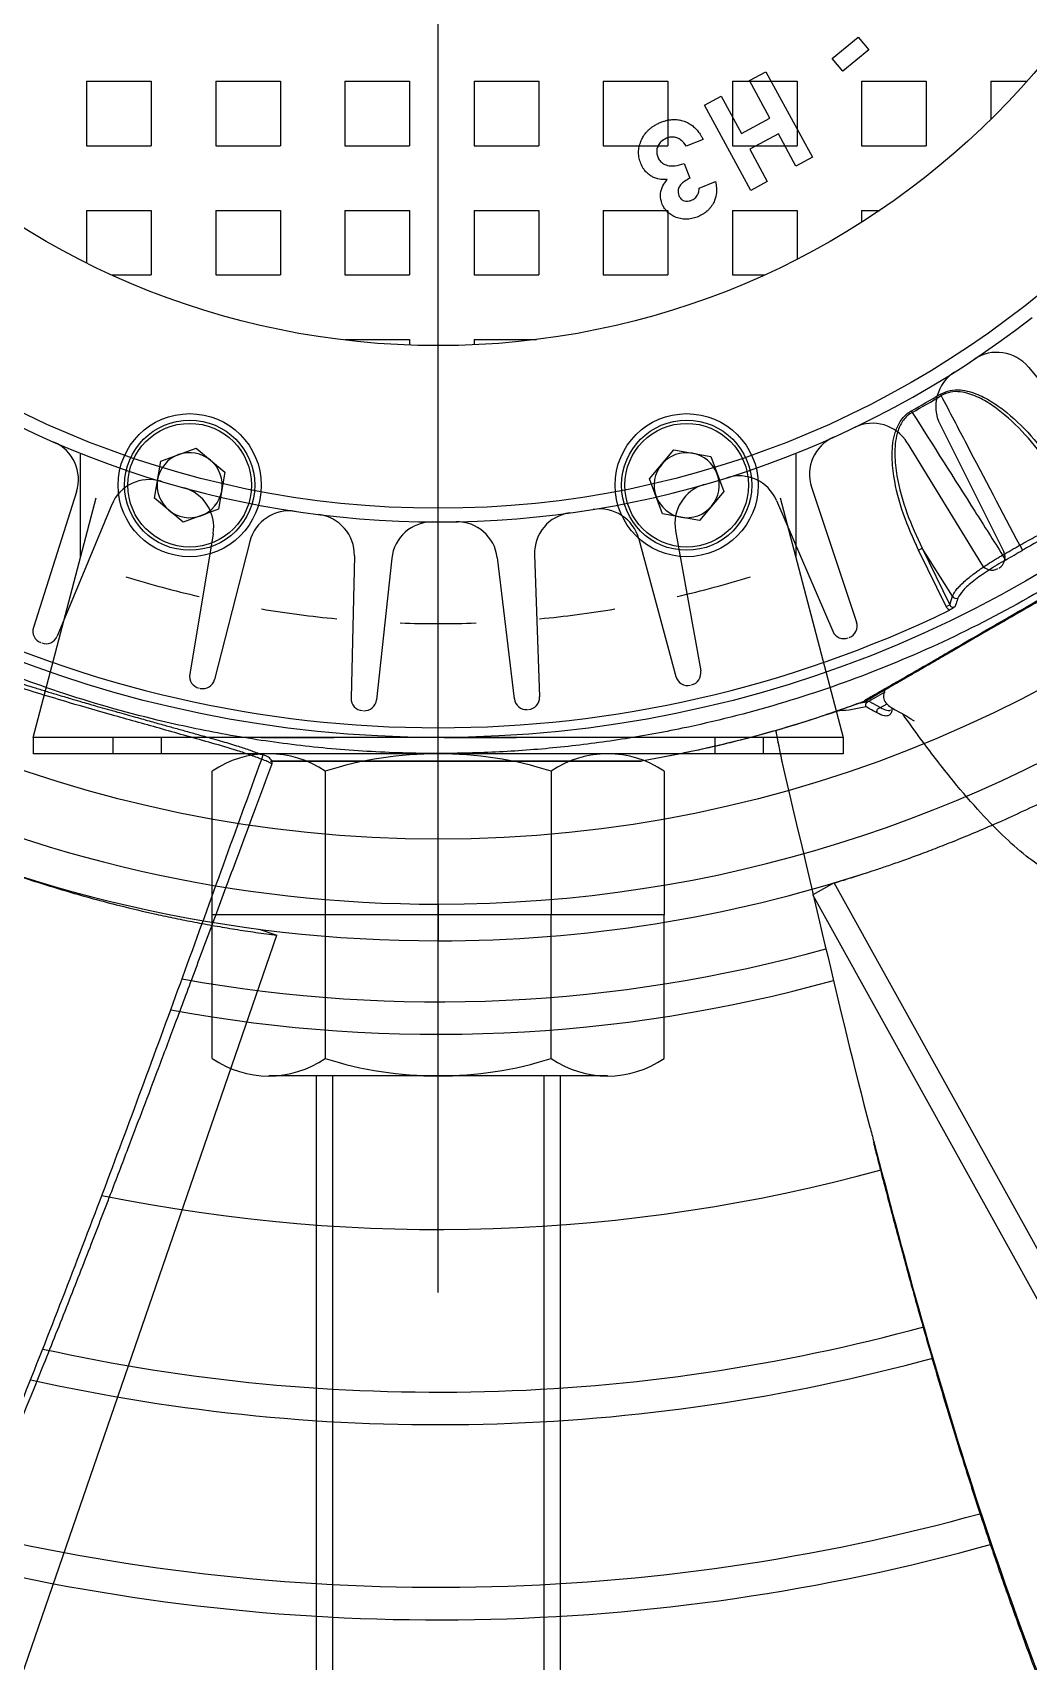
# Model space of a CAD drawing. Header units: millimetres. Extents: x 89450 to 753248, y -530175 to 1209785.
# Drawn here: x 97491.4 to 97613.8, y -99045 to -98844.7 of the extents above; entities that cross this region are included whole.
import ezdxf

# ---------------------------------------------------------------- set-up
doc = ezdxf.new("R2010")
doc.units = ezdxf.units.MM
doc.header["$LTSCALE"] = 150
doc.linetypes.add('C_SOLID_M', pattern=[0])
doc.linetypes.add('CENTER', pattern=[50.8, 31.75, -6.35, 6.35, -6.35])
doc.layers.add('------00 Load Bank', color=3, linetype='Continuous')

# ---------------------------------------------------------------- blocks, each defined once
blk = doc.blocks.new('A$C02650c35')
h = blk.add_hatch()
h.set_pattern_fill('SQUARE', color=0, scale=2.5, style=0)
h.set_pattern_definition([(0, (-1352.2724, -53.854), (0, 7.9375), [7.9375, -7.9375]), (90, (-1352.2724, -53.854), (-7.9375, 5e-16), [7.9375, -7.9375])])
h.paths.add_polyline_path([(510, 542.5), (510, 555), (522.5, 555), (522.5, 639.32, 0.414214), (425.68, 542.5)])
h.paths.add_polyline_path([(619.32, 542.5, 0.414214), (522.5, 639.32), (522.5, 555), (535, 555), (535, 542.5)])
h.paths.add_polyline_path([(535, 530), (522.5, 530), (522.5, 445.68, 0.414214), (619.32, 542.5), (535, 542.5)])
h.paths.add_polyline_path([(510, 530), (510, 542.5), (425.68, 542.5, 0.414214), (522.5, 445.68), (522.5, 530)])
at = {"color": 0, "linetype": 'Continuous', "lineweight": 25}
for p, q in [((888.03, 703.5), (685.38, 591.17)), ((889.48, 700.88), (686.84, 588.55)), ((663.09, 594.8), (644.45, 627.07)), ((643.87, 613.97), (644.47, 614.32)), ((645.07, 611.87), (645.68, 612.22)), ((650.13, 605.72), (644.24, 601.98)), ((644.24, 601.98), (651.19, 605.37)), ((651.4, 604.93), (644.45, 601.54)), ((651.19, 605.37), (650.13, 605.72)), ((651.4, 604.93), (651.19, 605.37)), ((625.28, 604.22), (625.46, 604.33)), ((644.45, 601.54), (644.24, 601.98)), ((627.34, 600.65), (627.53, 600.76)), ((663.03, 595.43), (661.87, 597.45)), ((663.03, 595.43), (663.82, 596.87)), ((663.82, 596.87), (663.36, 597.67)), ((664.18, 597.96), (664.1, 598.09)), ((581.38, 594.11), (582.96, 595.41)), ((582.96, 595.41), (585.57, 592.24)), ((663.07, 595.36), (663.03, 595.43)), ((663.29, 594.22), (663.08, 595.36)), ((583.99, 590.94), (581.38, 594.11)), ((585.57, 592.24), (583.99, 590.94)), ((685.38, 591.17), (686.84, 588.55)), ((585.63, 582.79), (596.13, 588.49)), ((596.13, 588.49), (597.23, 586.47)), ((597.23, 586.47), (593.27, 584.32)), ((591.33, 583.27), (586.73, 580.77)), ((593.24, 579.76), (591.33, 583.27)), ((593.27, 584.32), (595.17, 580.8)), ((595.17, 580.8), (599.13, 582.95)), ((599.13, 582.95), (600.23, 580.94)), ((670.46, 584.74), (670.68, 584.78)), ((586.73, 580.77), (585.63, 582.79)), ((600.23, 580.94), (589.73, 575.24)), ((588.64, 577.26), (593.24, 579.76)), ((589.73, 575.24), (588.64, 577.26)), ((632.93, 576), (637.27, 577.59)), ((637.27, 577.59), (640.82, 574.63)), ((593.99, 575.06), (594.81, 572.98)), ((599.95, 574.56), (599.15, 576.58)), ((632.14, 571.45), (632.93, 576)), ((596.93, 572.73), (598.73, 573.44)), ((640.82, 574.63), (640.02, 570.08)), ((635.69, 568.49), (632.14, 571.45)), ((640.02, 570.08), (635.69, 568.49)), ((670.4, 521.91), (670.4, 567.5)), ((670.4, 567.5), (670.4, 521.93)), ((692.5, 542.5), (688, 542.5)), ((688, 542.5), (692.5, 542.5)), ((669.59, 520.89), (669.6, 520.8)), ((691.07, 520.52), (691.82, 522.69)), ((910.7, 447.32), (691.82, 522.69)), ((631.93, 512.75), (634.89, 516.3)), ((634.89, 516.3), (639.44, 515.5)), ((639.44, 515.5), (641.03, 511.17)), ((633.52, 508.42), (631.93, 512.75)), ((641.03, 511.17), (638.07, 507.62)), ((638.07, 507.62), (633.52, 508.42))]:
    blk.add_line(p, q, dxfattribs=at)
at = {"color": 0}
for p, q in [((621.95, 615.04), (635.43, 626.2)), ((629.02, 604.18), (644.68, 612.01)), ((631.26, 600.15), (646.2, 609.28)), ((636.72, 588.39), (653.33, 593.91)), ((638.02, 584.55), (667.5, 592.27)), ((638.36, 584.08), (654.44, 591)), ((667.5, 592.27), (667.5, 492.73)), ((667.5, 587.1), (667.5, 497.9)), ((645.47, 586.5), (632.67, 586.5)), ((669.5, 582.5), (667.5, 582.5)), ((667.5, 576.5), (669.5, 576.5)), ((642.09, 571.67), (659.32, 574.77)), ((643.1, 567.17), (660, 571.72)), ((671.65, 570.28), (689.31, 570.28)), ((689.31, 570.28), (689.31, 514.72)), ((706.97, 570.28), (689.31, 570.28)), ((689.31, 570.28), (689.31, 514.72)), ((669.5, 563.33), (669.5, 521.67)), ((709.12, 563.33), (709.12, 521.67)), ((709.12, 557.5), (898.61, 557.5)), ((645.02, 554.35), (662.52, 554.97)), ((671.65, 556.39), (689.31, 556.39)), ((706.97, 556.39), (689.31, 556.39)), ((709.12, 555.5), (898.61, 555.5)), ((645.38, 549.76), (662.76, 551.86)), ((645.46, 536.8), (662.87, 534.92)), ((645.16, 532.2), (662.66, 531.8)), ((709.12, 529.5), (898.61, 529.5)), ((671.65, 528.61), (706.97, 528.61)), ((709.12, 527.5), (898.61, 527.5)), ((643.4, 519.36), (660.36, 515.02)), ((642.45, 514.85), (659.72, 511.96)), ((689.31, 514.72), (671.65, 514.72)), ((706.97, 514.72), (689.31, 514.72)), ((669.5, 508.5), (667.5, 508.5)), ((638.87, 502.39), (655.05, 495.68)), ((667.5, 502.5), (669.5, 502.5)), ((667.5, 492.73), (638.02, 500.45)), ((632.67, 498.5), (645.47, 498.5)), ((637.29, 498.06), (653.97, 492.75))]:
    blk.add_line(p, q, dxfattribs=at)
at = {"color": 0, "linetype": 'Continuous'}
for p, q in [((667.5, 592.27), (669.5, 592.27)), ((669.5, 592.27), (669.5, 492.73)), ((667.5, 492.73), (669.5, 492.73))]:
    blk.add_line(p, q, dxfattribs=at)
at = {"color": 0, "linetype": 'C_SOLID_M'}
blk.add_line((667.5, 580.51), (667.5, 501.51), dxfattribs=at)
at = {"color": 0, "linetype": 'ByBlock'}
for p, q in [((667.5, 543.24), (667.5, 552.07)), ((667.5, 520.74), (667.5, 529.71))]:
    blk.add_line(p, q, dxfattribs=at)
at = {"color": 0, "linetype": 'CENTER', "ltscale": 5}
blk.add_line((735.74, 542.5), (399.5, 542.5), dxfattribs=at)
at = {"color": 0}
for radius in [441, 403, 399.8, 157.5, 116.82, 96.82]:
    blk.add_circle((522.5, 542.5), radius, dxfattribs=at)
at = {"color": 0, "linetype": 'CENTER'}
blk.add_circle((522.5, 542.5), 420, dxfattribs=at)
blk.add_circle((522.5, 542.5), 420, dxfattribs=at)
at = {"color": 0, "linetype": 'Continuous', "lineweight": 25}
for centre, radius in [((522.5, 542.5), 145), ((636.48, 573.04), 8.8), ((636.48, 573.04), 8), ((636.48, 573.04), 7.6), ((636.48, 511.96), 8.8), ((636.48, 511.96), 8), ((636.48, 511.96), 7.6)]:
    blk.add_circle(centre, radius, dxfattribs=at)
for centre, radius, start, end in [((522.5, 542.5), 165.5, 0.0003, 205.5882), ((522.5, 542.5), 140.84, 29.5083, 30.4917), ((522.5, 542.5), 141.54, 29.5083, 30.4917), ((649.88, 606.18), 0.52, 299.6158, 22.9316), ((522.5, 542.5), 143.8, 334.0829, 25.9171), ((522.5, 542.5), 119.89, 29.0166, 30.9834), ((522.5, 542.5), 120.1, 29.0166, 30.9834), ((522.5, 542.5), 170, 0.0003, 18.0429), ((636.48, 573.04), 4, 50.1169, 110.1169), ((636.48, 573.04), 4, 110.1169, 170.1169), ((636.48, 573.04), 4, 350.1169, 50.1169), ((636.48, 573.04), 4, 170.1169, 230.1169), ((636.48, 573.04), 4, 290.1169, 350.1169), ((636.48, 573.04), 4, 230.1169, 290.1169), ((522.5, 542.5), 165.5, 334.4118, 0), ((522.5, 542.5), 170, 334.2068, 0), ((636.48, 511.96), 4, 80.1169, 140.1169), ((636.48, 511.96), 4, 20.1169, 80.1169), ((636.48, 511.96), 4, 140.1169, 200.1169), ((636.48, 511.96), 4, 320.1169, 20.1169), ((636.48, 511.96), 4, 200.1169, 260.1169), ((636.48, 511.96), 4, 260.1169, 320.1169)]:
    blk.add_arc(centre, radius, start, end, dxfattribs=at)
at = {"color": 0}
for centre, radius, start, end in [((522.5, 542.5), 118.5, 321.9766, 38.0234), ((625.14, 611.19), 5, 129.6155, 213.7921), ((645.36, 610.67), 1.5, 29.0243, 116.5642), ((645.42, 610.56), 1.5, 301.4337, 28.9736), ((522.5, 542.5), 249.5, 346.6173, 15.513), ((522.5, 542.5), 253.5, 346.465, 15.5604), ((626.79, 608.65), 5, 212.3876, 296.5642), ((522.5, 542.5), 229.5, 347.3942, 15.3579), ((522.5, 542.5), 225.5, 347.5546, 15.3445), ((633.87, 595.88), 5, 121.4337, 205.6103), ((522.5, 542.5), 205.5, 348.3996, 15.3621), ((653.81, 592.49), 1.5, 20.8424, 108.3824), ((653.85, 592.37), 1.5, 293.2519, 20.7918), ((635.14, 593.14), 5, 204.2058, 288.3824), ((522.5, 542.5), 181.5, 349.5657, 15.523), ((522.5, 542.5), 177.5, 349.7845, 15.5733), ((640.33, 579.49), 5, 113.2519, 197.4284), ((522.5, 542.5), 131, 12.963, 17.0374), ((641.2, 576.59), 5, 196.024, 280.2006), ((659.58, 573.29), 1.5, 12.6606, 100.2006), ((659.61, 573.17), 1.5, 285.07, 12.61), ((681.8, 563.33), 12.3, 145.6158, 214.3842), ((696.83, 563.33), 12.3, 325.6158, 34.3842), ((644.4, 562.34), 5, 105.07, 189.2466), ((522.5, 542.5), 131, 5.4629, 9.5373), ((644.84, 559.35), 5, 187.8422, 272.0188), ((662.57, 553.47), 1.5, 4.4788, 92.0188), ((715.46, 542.5), 45.96, 162.412, 197.588), ((663.16, 542.5), 45.96, 342.412, 17.588), ((662.58, 553.35), 1.5, 276.8882, 4.4282), ((645.98, 544.8), 5, 96.8882, 181.0648), ((522.5, 542.5), 131, 357.9628, 2.0373), ((646, 541.77), 5, 179.6604, 263.8369), ((662.71, 533.43), 1.5, 356.297, 83.8369), ((662.7, 533.3), 1.5, 268.7064, 356.2464), ((645.05, 527.2), 5, 88.7064, 172.883), ((522.5, 542.5), 131, 350.4627, 354.5371), ((681.8, 521.67), 12.3, 145.6158, 214.3842), ((696.83, 521.67), 12.3, 325.6158, 34.3842), ((644.64, 524.2), 5, 171.4785, 255.6551), ((641.62, 509.91), 5, 80.5246, 164.7012), ((659.99, 513.56), 1.5, 348.1152, 75.6551), ((522.5, 542.5), 131, 342.9627, 347.037), ((659.96, 513.44), 1.5, 260.5246, 348.0645), ((640.79, 507), 5, 163.2967, 247.4733), ((635.77, 493.29), 5, 72.3428, 156.5194), ((654.47, 494.29), 1.5, 339.9334, 67.4733), ((654.43, 494.18), 1.5, 252.3428, 339.8827)]:
    blk.add_arc(centre, radius, start, end, dxfattribs=at)
at = {"color": 0, "linetype": 'Continuous', "lineweight": 25}
for points, knots in [([(375.53, 542.5), (375.57, 539.99), (375.64, 534.97), (376.24, 527.44), (377.21, 519.94), (378.7, 511.75), (380.85, 502.91), (383.83, 493.49), (387.45, 484.25), (391.7, 475.24), (396.94, 465.85), (403.29, 456.25), (410.93, 446.56), (419.44, 437.47), (428.68, 429.14), (438.58, 421.64), (448.99, 415.04), (460.04, 409.27), (471.5, 404.47), (483.3, 400.68), (495.31, 397.89), (507.63, 396.11), (520.05, 395.38), (532.47, 395.7), (544.72, 397.05), (556.95, 399.44), (568.89, 402.86), (580.48, 407.27), (591.61, 412.59), (602.35, 418.9), (612.51, 426.09), (621.98, 434.08), (630.71, 442.79), (638.75, 452.29), (645.96, 462.44), (652.27, 473.13), (657.62, 484.24), (662.07, 495.88), (665.17, 506.67), (667.23, 516.46), (668.52, 525.06), (669.3, 533.76), (669.54, 542.09), (669.34, 550.03), (668.76, 557.56), (667.79, 565.06), (666.16, 574.05), (663.54, 584.43), (659.53, 596.1), (654.52, 607.49), (648.55, 618.41), (641.7, 628.77), (634.06, 638.45), (625.54, 647.54), (616.32, 655.86), (606.44, 663.35), (596.02, 669.96), (584.98, 675.73), (573.51, 680.52), (561.69, 684.33), (549.67, 687.11), (537.34, 688.9), (524.95, 689.62), (512.53, 689.3), (500.28, 687.95), (488.05, 685.56), (476.11, 682.14), (464.5, 677.73), (453.38, 672.4), (442.64, 666.09), (432.49, 658.91), (423.02, 650.92), (414.29, 642.21), (406.25, 632.71), (399.04, 622.55), (392.74, 611.88), (387.39, 600.77), (382.94, 589.14), (379.83, 578.33), (377.77, 568.54), (376.49, 559.94), (375.68, 551.24), (375.58, 545.42), (375.53, 542.5)], [0, 0, 0, 0, 0.008148, 0.016329, 0.024509, 0.032722, 0.04336, 0.054073, 0.064787, 0.075604, 0.086421, 0.0997, 0.112979, 0.126448, 0.140113, 0.153362, 0.166751, 0.18014, 0.193805, 0.207084, 0.220364, 0.233832, 0.247498, 0.260747, 0.274136, 0.287525, 0.30119, 0.314439, 0.327781, 0.341217, 0.354882, 0.368162, 0.381441, 0.39491, 0.408575, 0.421824, 0.435213, 0.448602, 0.462267, 0.471652, 0.481085, 0.490519, 0.500003, 0.508151, 0.516332, 0.524512, 0.532725, 0.546005, 0.559284, 0.572753, 0.586418, 0.599667, 0.613056, 0.626445, 0.64011, 0.653359, 0.666701, 0.680137, 0.693803, 0.707051, 0.720441, 0.73383, 0.747495, 0.760744, 0.774133, 0.787522, 0.801187, 0.814436, 0.827825, 0.841214, 0.85488, 0.868159, 0.881438, 0.894907, 0.908572, 0.921851, 0.93513, 0.948599, 0.962264, 0.971649, 0.981082, 0.990516, 1, 1, 1, 1]), ([(717.2, 596.04), (724.02, 597.82), (738.21, 601.54), (759.51, 607.96), (781, 615.39), (801.55, 623.78), (821.26, 632.86), (840.25, 642.38), (859.05, 652.33), (877.44, 662.36), (889.63, 669.02), (895.58, 672.26)], [0, 0, 0, 0, 0.1081379, 0.2251135, 0.3413954, 0.4570616, 0.5657729, 0.6743483, 0.7829008, 0.8914823, 0.994843, 0.994843, 0.994843, 0.994843]), ([(717.27, 595.99), (717.94, 596.16), (720.64, 596.84), (725.33, 598.07), (731.42, 599.7), (737.61, 601.41), (743.56, 603.11), (749.22, 604.78), (754.33, 606.34), (759.02, 607.82), (763, 609.11), (766.29, 610.21), (769.35, 611.25), (772.68, 612.4), (776.68, 613.83), (783.44, 616.31), (792.57, 619.89), (803.65, 624.59), (814.19, 629.34), (824.03, 634.02), (831.6, 637.77), (837.45, 640.72), (842.14, 643.13), (847.68, 646), (854.07, 649.37), (861.28, 653.23), (869.29, 657.55), (878.1, 662.34), (886.99, 667.19), (892.96, 670.43), (895.7, 671.92)], [0, 0, 0, 0, 0.0105993, 0.042715, 0.074456, 0.1073437, 0.1413731, 0.1694151, 0.1979263, 0.223438, 0.2448649, 0.2622189, 0.2766961, 0.2944954, 0.3162608, 0.341978, 0.4051023, 0.466824, 0.5267457, 0.5825963, 0.6340774, 0.6563171, 0.6830925, 0.7149493, 0.751887, 0.7939052, 0.84012, 0.8912343, 0.9472267, 0.994836, 0.994836, 0.994836, 0.994836]), ([(648.98, 620.56), (650.94, 621.65), (654.6, 623.69), (659.94, 626.02), (664.69, 627.71), (668.96, 628.88), (672.74, 629.63), (676.02, 630.02), (678.75, 630.08), (680.9, 629.87), (682.43, 629.28), (683.7, 628.17), (684.94, 626.73), (685.75, 624.68), (685.86, 622.42), (685.26, 619.99), (683.99, 617.39), (682.06, 614.64), (679.46, 611.73), (676.2, 608.61), (672.22, 605.25), (668.28, 602.21), (665.62, 600.32), (664.6, 599.6)], [0, 0, 0, 0, 0.080739, 0.151235, 0.213353, 0.268442, 0.318269, 0.361669, 0.398556, 0.428698, 0.452315, 0.472715, 0.51153, 0.548468, 0.58504, 0.622842, 0.663507, 0.708451, 0.759052, 0.815438, 0.879842, 0.953818, 1, 1, 1, 1]), ([(685.38, 591.17), (685.38, 591.19), (685.37, 591.21), (685.32, 591.39), (685.23, 591.68), (685.11, 592.08), (684.93, 592.66), (684.68, 593.46), (684.34, 594.53), (683.93, 595.8), (683.44, 597.26), (682.87, 598.92), (682.21, 600.76), (681.46, 602.78), (680.6, 605.01), (679.61, 607.45), (678.49, 610.11), (677.23, 612.95), (675.94, 615.71), (674.65, 618.35), (673.38, 620.83), (672.23, 623.03), (671.45, 624.43), (671.16, 624.94)], [0, 0, 0, 0, 0.039863, 0.079734, 0.119605, 0.159539, 0.199473, 0.252709, 0.305962, 0.359217, 0.412452, 0.465686, 0.518937, 0.572189, 0.625422, 0.681079, 0.736756, 0.792433, 0.848089, 0.890491, 0.932892, 0.975374, 1, 1, 1, 1]), ([(643.87, 613.97), (643.48, 614.65), (642.64, 616.15), (641.66, 618.35), (641.02, 620.29), (641.05, 621.05), (641.07, 621.42)], [0, 0, 0, 0, 0.219007, 0.477847, 0.739016, 1, 1, 1, 1]), ([(641.75, 621.29), (641.74, 620.94), (641.73, 620.24), (642.36, 618.43), (643.3, 616.37), (644.1, 614.97), (644.47, 614.32)], [0, 0, 0, 0, 0.26088, 0.522101, 0.781009, 1, 1, 1, 1]), ([(625.28, 604.22), (625.1, 604.61), (624.74, 605.39), (624.72, 607.01), (625.24, 608.82), (626.27, 610.71), (628.05, 613.1), (630.77, 615.85), (633.33, 617.68), (634.61, 618.59)], [0, 0, 0, 0, 0.069548, 0.138757, 0.259148, 0.373287, 0.487735, 0.74354, 1, 1, 1, 1]), ([(634.88, 618.19), (633.61, 617.3), (631.07, 615.51), (628.36, 612.84), (626.57, 610.53), (625.52, 608.72), (624.97, 606.99), (624.95, 605.44), (625.29, 604.7), (625.46, 604.33)], [0, 0, 0, 0, 0.259237, 0.517851, 0.632444, 0.746728, 0.865547, 0.932898, 1, 1, 1, 1]), ([(662.93, 594.9), (662.94, 594.9), (662.94, 594.89), (662.55, 595.58), (661.82, 596.85), (660.75, 598.71), (659.41, 601.05), (658.07, 603.36), (656.62, 605.87), (655.03, 608.6), (652.86, 612.36), (651.28, 615.08), (650.43, 616.56)], [0, 0, 0, 0, 0.070293, 0.175767, 0.284303, 0.389371, 0.497457, 0.602995, 0.655623, 0.761087, 0.86961, 1, 1, 1, 1]), ([(650.64, 616.49), (650.65, 616.48), (650.86, 616.12), (651.27, 615.4), (651.88, 614.34), (652.5, 613.28), (653.25, 611.99), (654.12, 610.47), (655.11, 608.75), (656.09, 607.07), (657.02, 605.45), (657.9, 603.93), (658.72, 602.51), (659.48, 601.19), (660.18, 599.98), (660.82, 598.87), (661.39, 597.88), (661.89, 597.02), (662.3, 596.3), (662.63, 595.73), (662.88, 595.3), (663.04, 595.02), (663.11, 594.9), (663.09, 594.93), (663.03, 595.04), (662.94, 595.2), (662.81, 595.41), (662.65, 595.69), (662.52, 595.92), (662.45, 596.03)], [0, 0, 0, 0, 0.00057, 0.026589, 0.052668, 0.078936, 0.105271, 0.149109, 0.193251, 0.238348, 0.283774, 0.327649, 0.371526, 0.415722, 0.459397, 0.503376, 0.54831, 0.593575, 0.637402, 0.681544, 0.726653, 0.772095, 0.815934, 0.86008, 0.887906, 0.915811, 0.943954, 0.972176, 1, 1, 1, 1]), ([(643.87, 613.97), (639.75, 611.81), (633.61, 608.6), (627.48, 605.38), (625.46, 604.33)], [0, 0, 0, 0, 0.671221, 1, 1, 1, 1]), ([(627.53, 600.76), (631.58, 603.32), (637.43, 607.03), (643.28, 610.74), (645.07, 611.87)], [0, 0, 0, 0, 0.693115, 1, 1, 1, 1]), ([(650.13, 605.72), (650.02, 605.77), (649.83, 605.84), (649.48, 606.07), (649.17, 606.31), (648.78, 606.68), (648.36, 607.12), (647.91, 607.64), (647.46, 608.21), (647.09, 608.71), (646.71, 609.25), (646.45, 609.64), (646.07, 610.21), (645.7, 610.81), (645.33, 611.43), (645.16, 611.73), (645.07, 611.87)], [0, 0, 0, 0, 0.094598, 0.158647, 0.256171, 0.302563, 0.411959, 0.507214, 0.55276, 0.659835, 0.706498, 0.753349, 0.798955, 0.906219, 0.953011, 1, 1, 1, 1]), ([(645.68, 612.22), (646.11, 611.5), (646.96, 610.06), (648.26, 608.24), (649.47, 606.87), (650.06, 606.54), (650.36, 606.38)], [0, 0, 0, 0, 0.246578, 0.492779, 0.743923, 1, 1, 1, 1]), ([(650.36, 606.38), (650.46, 606.34), (650.81, 606.22), (651.16, 606.1), (651.41, 606.02)], [0, 0, 0, 0, 0.290347, 1, 1, 1, 1]), ([(651.19, 605.37), (651.24, 605.39), (651.34, 605.45), (651.44, 605.59), (651.48, 605.75), (651.46, 605.9), (651.42, 605.98), (651.41, 606.02)], [0, 0, 0, 0, 0.221914, 0.435753, 0.641143, 0.848639, 1, 1, 1, 1]), ([(651.84, 605.35), (651.79, 605.27), (651.67, 605.09), (651.49, 604.99), (651.4, 604.93)], [0, 0, 0, 0, 0.462043, 1, 1, 1, 1]), ([(651.41, 606.02), (651.41, 606.02), (651.45, 605.96), (651.56, 605.83), (651.7, 605.61), (651.8, 605.43), (651.84, 605.35)], [0, 0, 0, 0, 0.005237, 0.322719, 0.719013, 1, 1, 1, 1]), ([(644.45, 601.54), (642.99, 600.88), (640.08, 599.56), (636.08, 598.52), (632.69, 598.21), (630.36, 598.46), (628.59, 599.22), (627.72, 600.01), (627.4, 600.55), (627.34, 600.65)], [0, 0, 0, 0, 0.261245, 0.521763, 0.668252, 0.815539, 0.897444, 0.980126, 1, 1, 1, 1]), ([(627.53, 600.76), (627.58, 600.66), (627.78, 600.33), (628.18, 599.89), (628.96, 599.32), (630.45, 598.72), (632.7, 598.54), (636.02, 598.92), (639.94, 599.99), (642.8, 601.32), (644.24, 601.98)], [0, 0, 0, 0, 0.019153, 0.062659, 0.099499, 0.179674, 0.325921, 0.472812, 0.736059, 1, 1, 1, 1]), ([(661.57, 597.43), (661.91, 597.33), (662.51, 597.14), (663.16, 597.42), (663.61, 597.89), (663.94, 598.41), (664.2, 598.87), (664.37, 599.18), (664.55, 599.51), (664.72, 599.82), (664.89, 600.11), (665.12, 600.47), (665.35, 600.83), (665.49, 601.01), (665.47, 601), (665.47, 600.99)], [0, 0, 0, 0, 0.262295, 0.455554, 0.590671, 0.681426, 0.714569, 0.742061, 0.766203, 0.789458, 0.813958, 0.840345, 0.898886, 0.968766, 1, 1, 1, 1]), ([(663.82, 598.23), (663.96, 598.24), (664.32, 598.27), (664.68, 598.08), (664.87, 597.76), (664.87, 597.22), (664.64, 596.76), (664.49, 596.46)], [0, 0, 0, 0, 0.111346, 0.289132, 0.468152, 0.646676, 1, 1, 1, 1]), ([(663.82, 596.87), (663.97, 597.15), (664.19, 597.56), (664.18, 597.86), (664.18, 597.96)], [0, 0, 0, 0, 0.67661, 1, 1, 1, 1]), ([(664.49, 596.46), (664.41, 596.44), (664.3, 596.42), (664.14, 596.44), (664.03, 596.48), (663.95, 596.56), (663.86, 596.69), (663.84, 596.8), (663.82, 596.87)], [0, 0, 0, 0, 0.260789, 0.385023, 0.499995, 0.615046, 0.739437, 1, 1, 1, 1]), ([(663.74, 595.09), (663.65, 595.07), (663.53, 595.04), (663.39, 595.07), (663.32, 595.09), (663.24, 595.14), (663.17, 595.21), (663.11, 595.29), (663.09, 595.34), (663.08, 595.36)], [0, 0, 0, 0, 0.339906, 0.441459, 0.499633, 0.619848, 0.742941, 0.870108, 1, 1, 1, 1]), ([(664.49, 596.46), (664.37, 596.23), (664.12, 595.77), (663.86, 595.32), (663.74, 595.09)], [0, 0, 0, 0, 0.499736, 1, 1, 1, 1]), ([(663.74, 595.09), (663.98, 593.96), (664.24, 592.71), (664.21, 591.65), (664.21, 591.55)], [0, 0, 0, 0, 0.9063, 1, 1, 1, 1]), ([(670.47, 584.74), (677.98, 586.5), (692.98, 590.03), (708.58, 593.72), (716.61, 595.88), (717.2, 596.04)], [0, 0, 0, 0, 0.481211, 0.9614406, 1, 1, 1, 1]), ([(663.09, 594.8), (663.87, 592.59), (665.45, 588.17), (667.42, 581.38), (669.12, 574.49), (669.97, 569.83), (670.4, 567.5)], [0, 0, 0, 0, 0.24861, 0.497769, 0.748603, 1, 1, 1, 1]), ([(666.61, 583.99), (667.01, 584.06), (667.78, 584.2), (669.12, 584.46), (670, 584.64), (670.46, 584.74)], [0, 0, 0, 0, 0.345184, 0.660587, 1, 1, 1, 1]), ([(666.61, 583.99), (666.66, 584), (667.23, 584.1), (668.55, 584.35), (669.83, 584.61), (670.47, 584.74)], [0, 0, 0, 0, 0.049764, 0.525006, 1, 1, 1, 1]), ([(670.48, 584.74), (670.47, 584.73), (670.47, 584.73), (670.47, 584.74), (670.46, 584.74)], [0, 0, 0, 0, 0.844265, 1, 1, 1, 1]), ([(591.84, 569.9), (591.79, 570.04), (591.69, 570.32), (591.58, 570.76), (591.52, 571.21), (591.5, 571.62), (591.54, 572.08), (591.63, 572.48), (591.76, 572.86), (591.93, 573.23), (592.14, 573.58), (592.39, 573.9), (592.6, 574.12), (592.82, 574.32), (593.06, 574.52), (593.28, 574.67), (593.53, 574.82), (593.76, 574.95), (593.94, 575.03), (593.99, 575.06)], [0, 0, 0, 0, 0.071474, 0.143331, 0.21716, 0.291914, 0.339691, 0.437006, 0.486598, 0.534364, 0.631405, 0.680819, 0.728899, 0.777222, 0.826302, 0.875642, 0.90664, 0.968833, 1, 1, 1, 1]), ([(599.15, 576.58), (599.4, 576.63), (599.85, 576.72), (600.64, 576.73), (601.15, 576.57), (601.46, 576.47)], [0, 0, 0, 0, 0.325477, 0.583288, 1, 1, 1, 1]), ([(601.46, 576.47), (601.57, 576.43), (601.77, 576.33), (602.07, 576.16), (602.35, 575.96), (602.61, 575.73), (602.84, 575.49), (603.04, 575.23), (603.21, 574.95), (603.34, 574.7), (603.43, 574.5), (603.48, 574.4), (603.5, 574.35)], [0, 0, 0, 0, 0.112142, 0.224929, 0.340395, 0.456975, 0.56335, 0.670683, 0.7806, 0.891225, 0.945596, 1, 1, 1, 1]), ([(594.81, 572.98), (594.53, 572.79), (594.09, 572.49), (593.72, 571.85), (593.63, 571.27), (593.72, 570.83), (593.8, 570.6), (593.82, 570.55)], [0, 0, 0, 0, 0.349342, 0.546769, 0.744726, 0.941883, 1, 1, 1, 1]), ([(598.73, 573.44), (598.85, 573.21), (599.06, 572.79), (599.49, 572.29), (599.98, 572.02), (600.46, 571.95), (600.74, 572.03), (600.86, 572.07)], [0, 0, 0, 0, 0.281057, 0.506589, 0.687673, 0.869925, 1, 1, 1, 1]), ([(601.45, 573.62), (601.37, 573.77), (601.21, 574.09), (600.78, 574.41), (600.33, 574.56), (600.05, 574.56), (599.95, 574.56)], [0, 0, 0, 0, 0.267425, 0.5606418, 0.8294002, 1, 1, 1, 1]), ([(600.86, 572.07), (601, 572.14), (601.24, 572.27), (601.47, 572.61), (601.57, 572.96), (601.55, 573.31), (601.48, 573.53), (601.45, 573.62)], [0, 0, 0, 0, 0.252243, 0.44405, 0.635411, 0.841259, 1, 1, 1, 1]), ([(603.5, 574.35), (603.54, 574.24), (603.62, 574.01), (603.71, 573.66), (603.77, 573.3), (603.78, 572.94), (603.76, 572.59), (603.7, 572.26), (603.61, 571.93), (603.49, 571.62), (603.36, 571.34), (603.21, 571.1), (603.03, 570.85), (602.84, 570.64), (602.64, 570.47), (602.44, 570.31), (602.23, 570.18), (602.02, 570.08), (601.89, 570.02), (601.84, 570)], [0, 0, 0, 0, 0.069288, 0.138912, 0.21024, 0.282438, 0.346409, 0.41102, 0.477727, 0.545084, 0.600597, 0.656569, 0.713947, 0.771963, 0.820228, 0.86881, 0.918562, 0.968796, 1, 1, 1, 1]), ([(596.12, 569.48), (596.27, 569.56), (596.61, 569.72), (597, 570.22), (597.23, 570.87), (597.24, 571.75), (597.05, 572.36), (596.93, 572.73)], [0, 0, 0, 0, 0.135581, 0.298168, 0.491785, 0.684385, 1, 1, 1, 1]), ([(596.93, 567.41), (596.82, 567.37), (596.6, 567.29), (596.26, 567.2), (595.91, 567.15), (595.56, 567.13), (595.1, 567.15), (594.66, 567.25), (594.24, 567.4), (593.85, 567.56), (593.49, 567.77), (593.16, 568.02), (592.91, 568.24), (592.68, 568.48), (592.46, 568.75), (592.29, 569), (592.11, 569.31), (591.97, 569.6), (591.87, 569.82), (591.84, 569.9)], [0, 0, 0, 0, 0.054877, 0.110035, 0.16651, 0.223554, 0.27608, 0.383576, 0.438552, 0.486526, 0.583805, 0.633238, 0.685733, 0.738626, 0.792621, 0.847003, 0.885056, 0.961562, 1, 1, 1, 1]), ([(593.82, 570.55), (593.94, 570.3), (594.16, 569.89), (594.71, 569.51), (595.28, 569.33), (595.77, 569.36), (596.04, 569.46), (596.12, 569.48)], [0, 0, 0, 0, 0.285248, 0.490772, 0.6959, 0.905392, 1, 1, 1, 1]), ([(598.89, 570.66), (598.9, 570.55), (598.91, 570.33), (598.9, 570.01), (598.86, 569.68), (598.79, 569.38), (598.7, 569.12), (598.59, 568.89), (598.47, 568.67), (598.33, 568.46), (598.12, 568.19), (597.87, 567.95), (597.61, 567.77), (597.39, 567.62), (597.16, 567.51), (596.99, 567.43), (596.93, 567.41)], [0, 0, 0, 0, 0.078625, 0.157662, 0.238504, 0.320284, 0.381173, 0.442522, 0.505196, 0.568376, 0.629267, 0.753259, 0.816526, 0.862027, 0.953797, 1, 1, 1, 1]), ([(601.84, 570), (601.51, 569.91), (600.86, 569.73), (599.88, 569.96), (599.26, 570.34), (598.97, 570.59), (598.89, 570.66)], [0, 0, 0, 0, 0.318054, 0.633109, 0.909488, 1, 1, 1, 1]), ([(656.08, 477.53), (656.31, 478.13), (656.79, 479.38), (657.53, 481.37), (658.31, 483.56), (659.09, 485.82), (659.73, 487.73), (660.22, 489.23), (660.61, 490.42), (661.01, 491.68), (661.42, 493.03), (661.86, 494.45), (662.31, 495.96), (662.74, 497.4), (663.2, 498.96), (663.73, 500.8), (664.34, 502.97), (664.96, 505.19), (665.51, 507.13), (665.98, 508.83), (666.41, 510.38), (666.83, 511.88), (667.25, 513.38), (667.64, 514.76), (667.98, 515.96), (668.28, 516.98), (668.56, 517.88), (668.82, 518.69), (669.08, 519.41), (669.34, 520.11), (669.51, 520.57), (669.6, 520.8)], [0, 0, 0, 0, 0.049094, 0.102093, 0.159038, 0.21996, 0.27448, 0.301995, 0.33101, 0.361541, 0.393603, 0.427211, 0.462382, 0.499132, 0.527423, 0.568929, 0.623911, 0.672564, 0.714497, 0.749584, 0.781124, 0.812494, 0.843715, 0.874803, 0.897512, 0.917804, 0.937796, 0.953294, 0.968781, 0.984376, 1, 1, 1, 1]), ([(670.17, 520.81), (670, 520.34), (669.64, 519.39), (668.95, 517.35), (667.91, 513.68), (666.46, 508.59), (664.84, 502.74), (663.05, 496.53), (661.06, 490.03), (658.82, 483.31), (657.25, 479.16), (656.47, 477.09)], [0, 0, 0, 0, 0.031208, 0.0639483, 0.1281356, 0.2535308, 0.3791096, 0.5034815, 0.6688717, 0.8348483, 1, 1, 1, 1]), ([(670.84, 522.05), (670.75, 522.08), (670.53, 522.14), (670.31, 522.06), (670.1, 521.87), (669.93, 521.64), (669.76, 521.31), (669.65, 521.04), (669.59, 520.89)], [0, 0, 0, 0, 0.155051, 0.370128, 0.501578, 0.650489, 0.817867, 1, 1, 1, 1]), ([(670.17, 520.81), (670.09, 520.84), (669.96, 520.89), (669.8, 520.94), (669.69, 520.95), (669.62, 520.93), (669.59, 520.91), (669.59, 520.89), (669.59, 520.89)], [0, 0, 0, 0, 0.349048, 0.512838, 0.662313, 0.811827, 0.975694, 1, 1, 1, 1]), ([(670.86, 521.96), (670.86, 522), (670.83, 522.12), (670.72, 522), (670.57, 521.76), (670.45, 521.5), (670.31, 521.19), (670.22, 520.93), (670.17, 520.81)], [0, 0, 0, 0, 0.1354337, 0.4208147, 0.5649205, 0.7093422, 0.8546374, 1, 1, 1, 1]), ([(897.03, 416.99), (889.14, 421.48), (873.07, 430.61), (848.73, 444.14), (823.89, 457.38), (798.75, 469.94), (773.35, 481.46), (747.72, 492.03), (722, 501.93), (696.12, 511.43), (678.82, 517.68), (670.17, 520.81)], [0.0040453, 0.0040453, 0.0040453, 0.0040453, 0.1120904, 0.224186, 0.3362006, 0.4480891, 0.5598872, 0.6697434, 0.7797254, 0.8898282, 1, 1, 1, 1]), ([(897.11, 417.24), (894.2, 418.91), (887.99, 422.44), (878.85, 427.64), (870.06, 432.61), (862.36, 436.93), (855.75, 440.6), (847.79, 445), (837.98, 450.33), (825.04, 457.2), (811.01, 464.4), (795.89, 471.8), (779.98, 479.16), (763.01, 486.53), (748.66, 492.42), (737.62, 496.82), (730.49, 499.61), (723.97, 502.13), (718.44, 504.24), (713.51, 506.11), (708.66, 507.95), (703.2, 510), (697.01, 512.31), (690.27, 514.82), (683.22, 517.45), (676.71, 519.86), (672.59, 521.4), (670.84, 522.05)], [0.004054, 0.004054, 0.004054, 0.004054, 0.044055, 0.0892389, 0.1294144, 0.1645669, 0.1946506, 0.2196261, 0.2731864, 0.3280385, 0.3947317, 0.4616638, 0.5294155, 0.6044734, 0.683072, 0.7151603, 0.7467466, 0.7747501, 0.7989803, 0.8176563, 0.837837, 0.8611081, 0.8874794, 0.916906, 0.9473172, 0.9775846, 1, 1, 1, 1]), ([(683.66, 488.4), (683.98, 489.31), (684.61, 491.14), (685.54, 494.01), (686.45, 497), (687.33, 500.1), (688.27, 503.69), (689.07, 507.06), (689.73, 510.18), (690.21, 512.57), (690.66, 515.02), (691.08, 517.52), (691.47, 520.07), (691.7, 521.82), (691.82, 522.69)], [0, 0, 0, 0, 0.09594, 0.191903, 0.287866, 0.384015, 0.480164, 0.609768, 0.674639, 0.73951, 0.804594, 0.869678, 0.934839, 1, 1, 1, 1])]:
    blk.add_open_spline(points, degree=3, knots=knots, dxfattribs=at)
blk.add_open_spline([(663.09, 594.8), (664.74, 590.37), (667.6, 581.38), (669.61, 572.16), (670.4, 567.5)], degree=3, dxfattribs=at)

msp = doc.modelspace()

# ---------------------------------------------------------------- block references
at = {"layer": '------00 Load Bank', "color": 161, "rotation": 270}
msp.add_blockref('A$C02650c35', (96998.73, -98263.91, 0), dxfattribs=at)

doc.saveas('drawing.dxf')
